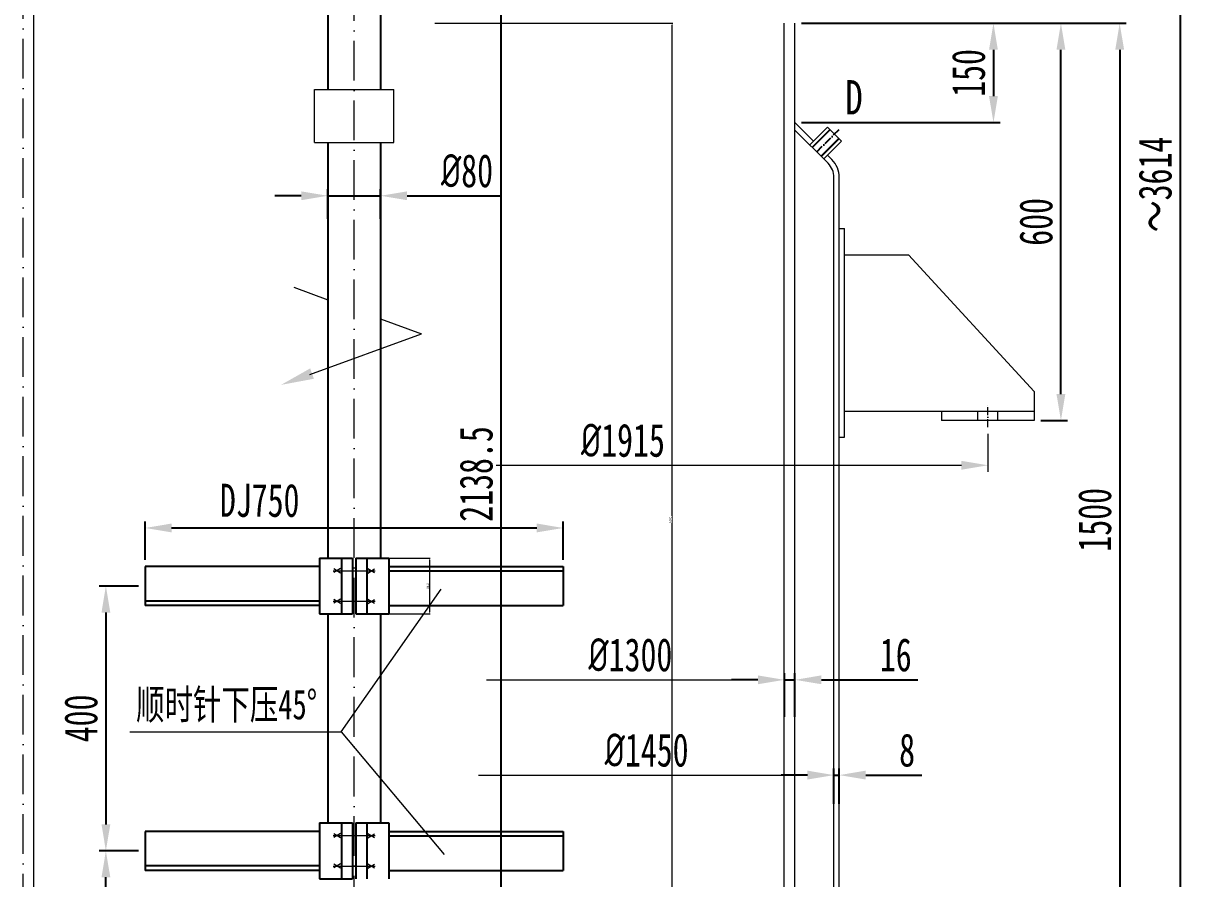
# Model space of a CAD drawing. Header units: millimetres. Extents: x 70410 to 80639, y -10587 to -1193.
# Drawn here: x 71823 to 73581, y -4428 to -3136 of the extents above; entities that cross this region are included whole.
import ezdxf

# ---------------------------------------------------------------- set-up
doc = ezdxf.new("R2010")
doc.units = ezdxf.units.MM
doc.linetypes.add('ACAD_ISO10W100', pattern=[18, 12, -3, 0, -3])
doc.layers.add('1', color=7, linetype='Continuous')
doc.layers.add('1轮廓实线层', color=7, linetype='Continuous')
doc.layers.add('细实线', color=7, linetype='Continuous', lineweight=18)
doc.styles.add('HGCAD', font='HGCAD.SHX', dxfattribs={"width": 0.75, "bigfont": 'HGCADHZ.SHX'})
doc.styles.add('HZ', font='', dxfattribs={"width": 0.8})
doc.styles.get("Standard").update_dxf_attribs({"font": '', "width": 0.707})
doc.styles.add('TH_GBDIM', font='romans.shx', dxfattribs={"width": 0.8, "bigfont": 'gbcbig.shx'})
doc.styles.get('HZ').set_extended_font_data('SimSun')
doc.styles.get('Standard').set_extended_font_data('SimSun')
doc.dimstyles.new('HGCAD$0', dxfattribs={"dimtxt": 10, "dimasz": 5, "dimexe": 1, "dimexo": 1, "dimgap": 3, "dimtad": 1, "dimdec": 1, "dimdsep": 46, "dimtxsty": 'HGCAD', "dimcen": 0, "dimclrd": 3, "dimclre": 2, "dimclrt": 2, "dimadec": 1, "dimazin": 0, "dimtfac": 1, "dimtdec": 1, "dimtmove": 0, "dimatfit": 1, "dimfxl": 0, "dimarcsym": 0})
doc.dimstyles.new('TH_GBDIM', dxfattribs={"dimtxt": 3.5, "dimasz": 2.5, "dimexe": 2, "dimexo": 0, "dimgap": 1.5, "dimtad": 1, "dimdec": 1, "dimzin": 0, "dimdsep": 46, "dimtxsty": 'TH_GBDIM', "dimcen": 2.5, "dimclrd": 130, "dimclre": 130, "dimclrt": 3, "dimadec": 0, "dimazin": 0, "dimtfac": 0.714286, "dimtdec": 1, "dimtmove": 0, "dimatfit": 3, "dimfxl": 0, "dimtzin": 0, "dimlwd": -1, "dimlwe": -1, "dimarcsym": 0})

# ---------------------------------------------------------------- blocks, each defined once
blk = doc.blocks.new('*D13')
at = {"layer": 'Defpoints', "color": 0, "transparency": 16777216}
for p in [(72988.8, -3135.6), (72988.8, -4635.6), (73479.5, -4635.6)]:
    blk.add_point(p, dxfattribs=at)
at = {"layer": '细实线', "color": 6, "lineweight": -2, "transparency": 16777216}
for p, q in [((72998.8, -3135.6), (73489.5, -3135.6)), ((73479.5, -3175.6), (73479.5, -4595.6)), ((72998.8, -4635.6), (73489.5, -4635.6))]:
    blk.add_line(p, q, dxfattribs=at)
at = {"layer": '细实线', "color": 6, "transparency": 16777216}
for points in [[(73472.8, -3175.6), (73486.2, -3175.6), (73479.5, -3135.6)], [(73472.8, -4595.6), (73486.2, -4595.6), (73479.5, -4635.6)]]:
    blk.add_solid(points, dxfattribs=at)
at = {"layer": '细实线', "color": 6, "transparency": 16777216, "insert": (73442, -3885.6), "char_height": 50, "attachment_point": 5, "rotation": 90, "bg_fill": 3, "box_fill_scale": 1.1, "bg_fill_color": 256, "bg_fill_true_color": 13158600, "bg_fill_transparency": 0}
blk.add_mtext('1500', dxfattribs=at)
blk = doc.blocks.new('*D14')
at = {"layer": 'Defpoints', "color": 0, "transparency": 16777216}
for p in [(72988.8, -3135.6), (73390.7, -3135.6), (73350.4, -3735.6)]:
    blk.add_point(p, dxfattribs=at)
at = {"layer": '细实线', "color": 6, "lineweight": -2, "transparency": 16777216}
for p, q in [((72998.8, -3135.6), (73400.7, -3135.6)), ((73390.7, -3695.6), (73390.7, -3175.6)), ((73360.4, -3735.6), (73400.7, -3735.6))]:
    blk.add_line(p, q, dxfattribs=at)
at = {"layer": '细实线', "color": 6, "transparency": 16777216}
for points in [[(73384, -3175.6), (73397.4, -3175.6), (73390.7, -3135.6)], [(73384, -3695.6), (73397.4, -3695.6), (73390.7, -3735.6)]]:
    blk.add_solid(points, dxfattribs=at)
at = {"layer": '细实线', "color": 6, "transparency": 16777216, "insert": (73353.2, -3435.6), "char_height": 50, "attachment_point": 5, "rotation": 90, "bg_fill": 3, "box_fill_scale": 1.1, "bg_fill_color": 256, "bg_fill_true_color": 13158600, "bg_fill_transparency": 0}
blk.add_mtext('600', dxfattribs=at)
blk = doc.blocks.new('*D16')
at = {"layer": 'Defpoints', "color": 0, "transparency": 16777216}
for p in [(72988.8, -3135.6), (72988.8, -3285.6), (73288.8, -3285.6)]:
    blk.add_point(p, dxfattribs=at)
at = {"layer": '细实线', "color": 6, "lineweight": -2, "transparency": 16777216}
for p, q in [((72998.8, -3135.6), (73298.8, -3135.6)), ((73288.8, -3175.6), (73288.8, -3245.6)), ((72998.8, -3285.6), (73298.8, -3285.6))]:
    blk.add_line(p, q, dxfattribs=at)
at = {"layer": '细实线', "color": 6, "transparency": 16777216}
for points in [[(73282.1, -3175.6), (73295.4, -3175.6), (73288.8, -3135.6)], [(73282.1, -3245.6), (73295.4, -3245.6), (73288.8, -3285.6)]]:
    blk.add_solid(points, dxfattribs=at)
at = {"layer": '细实线', "color": 6, "transparency": 16777216, "insert": (73251.3, -3210.6), "char_height": 50, "attachment_point": 5, "rotation": 90, "bg_fill": 3, "box_fill_scale": 1.1, "bg_fill_color": 256, "bg_fill_true_color": 13158600, "bg_fill_transparency": 0}
blk.add_mtext('150', dxfattribs=at)
blk = doc.blocks.new('*D18')
at = {"layer": 'Defpoints', "color": 0, "transparency": 16777216}
for p in [(72988.8, -4127.3), (72972.8, -4193.2), (72988.8, -4193.2)]:
    blk.add_point(p, dxfattribs=at)
at = {"layer": '细实线', "color": 6, "lineweight": -2, "transparency": 16777216}
for p, q in [((72932.8, -4127.3), (72892.8, -4127.3)), ((72972.8, -4183.2), (72972.8, -4117.3)), ((72972.8, -4127.3), (72988.8, -4127.3)), ((72988.8, -4183.2), (72988.8, -4117.3)), ((73028.8, -4127.3), (73174.6, -4127.3))]:
    blk.add_line(p, q, dxfattribs=at)
at = {"layer": '细实线', "color": 6, "transparency": 16777216}
for points in [[(72932.8, -4120.6), (72932.8, -4133.9), (72972.8, -4127.3)], [(73028.8, -4120.6), (73028.8, -4133.9), (72988.8, -4127.3)]]:
    blk.add_solid(points, dxfattribs=at)
at = {"layer": '细实线', "color": 6, "transparency": 16777216, "insert": (73141.1, -4089.8), "char_height": 50, "attachment_point": 5, "bg_fill": 3, "box_fill_scale": 1.1, "bg_fill_color": 256, "bg_fill_true_color": 13158600, "bg_fill_transparency": 0}
blk.add_mtext('16', dxfattribs=at)
blk = doc.blocks.new('*D19')
at = {"layer": 'Defpoints', "color": 0, "transparency": 16777216}
for p in [(73055.8, -4271.2), (73047.8, -4324.4), (73055.8, -4324.4)]:
    blk.add_point(p, dxfattribs=at)
at = {"layer": '细实线', "color": 6, "lineweight": -2, "transparency": 16777216}
for p, q in [((73007.8, -4271.2), (72967.8, -4271.2)), ((73047.8, -4314.4), (73047.8, -4261.2)), ((73047.8, -4271.2), (73055.8, -4271.2)), ((73055.8, -4314.4), (73055.8, -4261.2)), ((73095.8, -4271.2), (73180.8, -4271.2))]:
    blk.add_line(p, q, dxfattribs=at)
at = {"layer": '细实线', "color": 6, "transparency": 16777216}
for points in [[(73007.8, -4264.5), (73007.8, -4277.9), (73047.8, -4271.2)], [(73095.8, -4264.5), (73095.8, -4277.9), (73055.8, -4271.2)]]:
    blk.add_solid(points, dxfattribs=at)
at = {"layer": '细实线', "color": 6, "transparency": 16777216, "insert": (73158.3, -4233.7), "char_height": 50, "attachment_point": 5, "bg_fill": 3, "box_fill_scale": 1.1, "bg_fill_color": 256, "bg_fill_true_color": 13158600, "bg_fill_transparency": 0}
blk.add_mtext('8', dxfattribs=at)
blk = doc.blocks.new('*D23')
at = {"layer": 'Defpoints', "color": 0, "transparency": 16777216}
for p in [(72638.6, -3897.9), (72007, -3956.1), (72638.6, -3956.1)]:
    blk.add_point(p, dxfattribs=at)
at = {"layer": '细实线', "color": 6, "lineweight": -2, "transparency": 16777216}
for p, q in [((72007, -3946.1), (72007, -3887.9)), ((72047, -3897.9), (72598.6, -3897.9)), ((72638.6, -3946.1), (72638.6, -3887.9))]:
    blk.add_line(p, q, dxfattribs=at)
at = {"layer": '细实线', "color": 6, "transparency": 16777216}
for points in [[(72047, -3891.2), (72047, -3904.6), (72007, -3897.9)], [(72598.6, -3891.2), (72598.6, -3904.6), (72638.6, -3897.9)]]:
    blk.add_solid(points, dxfattribs=at)
at = {"layer": '细实线', "color": 6, "transparency": 16777216, "insert": (72180, -3856.5), "char_height": 50, "attachment_point": 5, "bg_fill": 3, "box_fill_scale": 1.1, "bg_fill_color": 256, "bg_fill_true_color": 13158600, "bg_fill_transparency": 0}
blk.add_mtext('DJ750', dxfattribs=at)
blk = doc.blocks.new('*D24')
at = {"layer": 'Defpoints', "color": 0, "transparency": 16777216}
for p in [(72007, -3985.6), (71947.6, -4385.6), (72007, -4385.6)]:
    blk.add_point(p, dxfattribs=at)
at = {"layer": '细实线', "color": 6, "lineweight": -2, "transparency": 16777216}
for p, q in [((71997, -3985.6), (71937.6, -3985.6)), ((71947.6, -4025.6), (71947.6, -4345.6)), ((71997, -4385.6), (71937.6, -4385.6))]:
    blk.add_line(p, q, dxfattribs=at)
at = {"layer": '细实线', "color": 6, "transparency": 16777216}
for points in [[(71941, -4025.6), (71954.3, -4025.6), (71947.6, -3985.6)], [(71941, -4345.6), (71954.3, -4345.6), (71947.6, -4385.6)]]:
    blk.add_solid(points, dxfattribs=at)
at = {"layer": '细实线', "color": 6, "transparency": 16777216, "insert": (71910.1, -4185.6), "char_height": 50, "attachment_point": 5, "rotation": 90, "bg_fill": 3, "box_fill_scale": 1.1, "bg_fill_color": 256, "bg_fill_true_color": 13158600, "bg_fill_transparency": 0}
blk.add_mtext('400', dxfattribs=at)
blk = doc.blocks.new('*D25')
at = {"layer": 'Defpoints', "color": 0, "transparency": 16777216}
for p in [(71947.6, -4385.6), (72007, -4385.6), (72284.5, -4885.6)]:
    blk.add_point(p, dxfattribs=at)
at = {"layer": '细实线', "color": 6, "lineweight": -2, "transparency": 16777216}
for p, q in [((71997, -4385.6), (71937.6, -4385.6)), ((71947.6, -4845.6), (71947.6, -4425.6)), ((72274.5, -4885.6), (71937.6, -4885.6))]:
    blk.add_line(p, q, dxfattribs=at)
at = {"layer": '细实线', "color": 6, "transparency": 16777216}
for points in [[(71941, -4425.6), (71954.3, -4425.6), (71947.6, -4385.6)], [(71941, -4845.6), (71954.3, -4845.6), (71947.6, -4885.6)]]:
    blk.add_solid(points, dxfattribs=at)
at = {"layer": '细实线', "color": 6, "transparency": 16777216, "insert": (71910.1, -4564.1), "char_height": 50, "attachment_point": 5, "rotation": 90, "bg_fill": 3, "box_fill_scale": 1.1, "bg_fill_color": 256, "bg_fill_true_color": 13158600, "bg_fill_transparency": 0}
blk.add_mtext('500', dxfattribs=at)
blk = doc.blocks.new('*D26')
at = {"layer": 'Defpoints', "color": 0, "transparency": 16777216}
for p in [(72362.8, -3396.1), (72282.8, -3441), (72362.8, -3441)]:
    blk.add_point(p, dxfattribs=at)
at = {"layer": '细实线', "color": 6, "lineweight": -2, "transparency": 16777216}
for p, q in [((72282.8, -3431), (72282.8, -3386.1)), ((72362.8, -3431), (72362.8, -3386.1)), ((72242.8, -3396.1), (72202.8, -3396.1)), ((72282.8, -3396.1), (72362.8, -3396.1)), ((72402.8, -3396.1), (72543.8, -3396.1))]:
    blk.add_line(p, q, dxfattribs=at)
at = {"layer": '细实线', "color": 6, "transparency": 16777216}
for points in [[(72242.8, -3389.5), (72242.8, -3402.8), (72282.8, -3396.1)], [(72402.8, -3389.5), (72402.8, -3402.8), (72362.8, -3396.1)]]:
    blk.add_solid(points, dxfattribs=at)
at = {"layer": '细实线', "color": 6, "transparency": 16777216, "insert": (72493.3, -3358.6), "char_height": 50, "attachment_point": 5, "bg_fill": 3, "box_fill_scale": 1.1, "bg_fill_color": 256, "bg_fill_true_color": 13158600, "bg_fill_transparency": 0}
blk.add_mtext('{\\fISOCPEUR|b0|i0|c0|p34;%%C}80', dxfattribs=at)
blk = doc.blocks.new('*D34')
at = {"layer": 'Defpoints', "color": 0, "transparency": 16777216}
for p in [(72401.1, -1572), (72655.3, -5186.1), (73570.8, -5186.1)]:
    blk.add_point(p, dxfattribs=at)
at = {"layer": '细实线', "color": 6, "lineweight": -2, "transparency": 16777216}
for p, q in [((72411.1, -1572), (73580.8, -1572)), ((73570.8, -1612), (73570.8, -5146.1)), ((72665.3, -5186.1), (73580.8, -5186.1))]:
    blk.add_line(p, q, dxfattribs=at)
at = {"layer": '细实线', "color": 6, "transparency": 16777216}
for points in [[(73564.2, -1612), (73577.5, -1612), (73570.8, -1572)], [(73564.2, -5146.1), (73577.5, -5146.1), (73570.8, -5186.1)]]:
    blk.add_solid(points, dxfattribs=at)
at = {"layer": '细实线', "color": 6, "transparency": 16777216, "insert": (73533.3, -3379.1), "char_height": 50, "attachment_point": 5, "rotation": 90, "bg_fill": 3, "box_fill_scale": 1.1, "bg_fill_color": 256, "bg_fill_true_color": 13158600, "bg_fill_transparency": 0}
blk.add_mtext('{\\C3;～3614}', dxfattribs=at)
blk = doc.blocks.new('*D63')
at = {"layer": 'Defpoints', "color": 0, "transparency": 16777216}
for p in [(72443.6, -3135.6), (72803.5, -3135.6), (72443.6, -4635.6)]:
    blk.add_point(p, dxfattribs=at)
at = {"layer": '细实线', "color": 130, "linetype": 'Continuous', "transparency": 16777216}
for p, q in [((72444.6, -3135.6), (72804.5, -3135.6)), ((72803.5, -4633.1), (72803.5, -3138.1)), ((72444.6, -4635.6), (72804.5, -4635.6))]:
    blk.add_line(p, q, dxfattribs=at)
at = {"layer": '细实线', "color": 130, "transparency": 16777216}
for points in [[(72803.1, -3138.1), (72803.9, -3138.1), (72803.5, -3135.6)], [(72803.1, -4633.1), (72803.9, -4633.1), (72803.5, -4635.6)]]:
    blk.add_solid(points, dxfattribs=at)
at = {"layer": '细实线', "color": 3, "transparency": 16777216, "insert": (72800.8, -3885.6), "char_height": 3.5, "attachment_point": 5, "rotation": 90, "style": 'HGCAD', "bg_fill": 3, "box_fill_scale": 1.1, "bg_fill_color": 256, "bg_fill_true_color": 13158600, "bg_fill_transparency": 0}
blk.add_mtext('1500', dxfattribs=at)
blk = doc.blocks.new('*D65')
at = {"layer": 'Defpoints', "color": 0, "transparency": 16777216}
for p in [(72333.3, -2747.1), (72544.8, -2747.1), (72333.3, -4885.6)]:
    blk.add_point(p, dxfattribs=at)
at = {"layer": '细实线', "color": 6, "lineweight": -2, "transparency": 16777216}
for p, q in [((72343.3, -2747.1), (72554.8, -2747.1)), ((72544.8, -4845.6), (72544.8, -2787.1)), ((72343.3, -4885.6), (72554.8, -4885.6))]:
    blk.add_line(p, q, dxfattribs=at)
at = {"layer": '细实线', "color": 6, "transparency": 16777216}
for points in [[(72538.1, -2787.1), (72551.5, -2787.1), (72544.8, -2747.1)], [(72538.1, -4845.6), (72551.5, -4845.6), (72544.8, -4885.6)]]:
    blk.add_solid(points, dxfattribs=at)
at = {"layer": '细实线', "color": 6, "transparency": 16777216, "insert": (72507.3, -3816.4), "char_height": 50, "attachment_point": 5, "rotation": 90, "bg_fill": 3, "box_fill_scale": 1.1, "bg_fill_color": 256, "bg_fill_true_color": 13158600, "bg_fill_transparency": 0}
blk.add_mtext('2138.5', dxfattribs=at)
blk = doc.blocks.new('*D66')
at = {"layer": 'Defpoints', "color": 0, "transparency": 16777216}
for p in [(72362.8, -3943.5), (72362.8, -4027.7), (72436.8, -4027.7)]:
    blk.add_point(p, dxfattribs=at)
at = {"layer": '细实线', "color": 130, "linetype": 'Continuous', "transparency": 16777216}
for p, q in [((72363.8, -3943.5), (72437.8, -3943.5)), ((72436.8, -3946), (72436.8, -4025.2)), ((72363.8, -4027.7), (72437.8, -4027.7))]:
    blk.add_line(p, q, dxfattribs=at)
at = {"layer": '细实线', "color": 130, "transparency": 16777216}
for points in [[(72436.3, -3946), (72437.2, -3946), (72436.8, -3943.5)], [(72436.3, -4025.2), (72437.2, -4025.2), (72436.8, -4027.7)]]:
    blk.add_solid(points, dxfattribs=at)
at = {"layer": '细实线', "color": 3, "transparency": 16777216, "insert": (72434, -3985.6), "char_height": 3.5, "attachment_point": 5, "rotation": 90, "style": 'HGCAD', "bg_fill": 3, "box_fill_scale": 1.1, "bg_fill_color": 256, "bg_fill_true_color": 13158600, "bg_fill_transparency": 0}
blk.add_mtext('84.2', dxfattribs=at)

msp = doc.modelspace()

# ---------------------------------------------------------------- linework, layer by layer
at = {"color": 0}
for p, q in [((72282.781, -2747.119), (72282.781, -3235.587)), ((72362.781, -2747.119), (72362.781, -3235.587)), ((72282.781, -3315.587), (72282.781, -3943.508)), ((72362.781, -3315.587), (72362.781, -3943.508)), ((72270.149, -3943.508), (72320.254, -3943.508)), ((72270.149, -3943.508), (72270.149, -4027.719)), ((72303.412, -3943.508), (72303.412, -4027.719)), ((72320.254, -3943.508), (72320.254, -4027.719)), ((72325.307, -3943.508), (72375.412, -3943.508)), ((72325.307, -3943.508), (72325.307, -4027.719)), ((72342.149, -3943.508), (72342.149, -4027.719)), ((72375.412, -3943.508), (72375.412, -4027.719)), ((72006.991, -3956.14), (72006.991, -4015.087)), ((72270.149, -3956.14), (72006.991, -3956.14)), ((72375.412, -3956.14), (72638.57, -3956.14)), ((72375.412, -3962.877), (72638.57, -3962.877)), ((72638.57, -3956.14), (72638.57, -4015.087)), ((72270.149, -4008.35), (72006.991, -4008.35)), ((72270.149, -4015.087), (72006.991, -4015.087)), ((72375.412, -4015.087), (72638.57, -4015.087)), ((72270.149, -4027.719), (72320.254, -4027.719)), ((72282.781, -4027.719), (72282.781, -4343.508)), ((72325.307, -4027.719), (72375.412, -4027.719)), ((72362.781, -4027.719), (72362.781, -4343.508)), ((72006.991, -4356.14), (72006.991, -4415.087)), ((72270.149, -4356.14), (72006.991, -4356.14)), ((72270.149, -4343.508), (72320.254, -4343.508)), ((72270.149, -4343.508), (72270.149, -4427.719)), ((72303.412, -4343.508), (72303.412, -4427.719)), ((72320.254, -4343.508), (72320.254, -4427.719)), ((72325.307, -4343.508), (72375.412, -4343.508)), ((72325.307, -4343.508), (72325.307, -4427.719)), ((72342.149, -4343.508), (72342.149, -4427.719)), ((72375.412, -4343.508), (72375.412, -4427.719)), ((72375.412, -4356.14), (72638.57, -4356.14)), ((72638.57, -4356.14), (72638.57, -4415.087)), ((72375.412, -4362.877), (72638.57, -4362.877)), ((72270.149, -4408.35), (72006.991, -4408.35)), ((72270.149, -4415.087), (72006.991, -4415.087)), ((72270.149, -4427.719), (72320.254, -4427.719)), ((72375.412, -4415.087), (72638.57, -4415.087))]:
    msp.add_line(p, q, dxfattribs=at)
at = {"layer": '1轮廓实线层', "color": 1, "linetype": 'ACAD_ISO10W100'}
msp.add_line((73021.683, -3329.803), (73055.624, -3295.862), dxfattribs=at)
at = {"layer": '细实线', "color": 1, "linetype": 'ACAD_ISO10W100', "ltscale": 5}
for p, q in [((72322.781, -5114.194), (72322.781, -1534.736)), ((71822.781, -4660.587), (71822.781, -2596.345))]:
    msp.add_line(p, q, dxfattribs=at)
at = {"layer": '细实线', "color": 140}
for p, q in [((71838.781, -4636.327), (71838.781, -2834.351)), ((72972.781, -4635.587), (72972.781, -3135.587)), ((72988.781, -4635.587), (72988.781, -3135.587)), ((72262.781, -3315.587), (72262.781, -3235.587)), ((72262.781, -3235.587), (72382.781, -3235.587)), ((72382.781, -3315.587), (72382.781, -3235.587)), ((72988.781, -3285.587), (73016.733, -3313.54)), ((72988.781, -3296.901), (73038.994, -3347.114)), ((73011.077, -3319.197), (73037.947, -3292.327)), ((73015.319, -3323.439), (73042.189, -3296.569)), ((73037.947, -3292.327), (73059.16, -3313.54)), ((72262.781, -3315.587), (72382.781, -3315.587)), ((73028.047, -3336.167), (73054.917, -3309.297)), ((73032.29, -3340.41), (73059.16, -3313.54)), ((73037.947, -3334.753), (73044.651, -3341.457)), ((73047.781, -4673.087), (73047.781, -3368.327)), ((73055.781, -4673.087), (73055.781, -3368.327)), ((73055.781, -3445.587), (73063.781, -3445.587)), ((73063.781, -3760.587), (73063.781, -3445.587)), ((73063.781, -3485.587), (73160.389, -3485.587)), ((73160.389, -3485.587), (73350.389, -3691.587)), ((73350.389, -3691.587), (73350.389, -3735.587)), ((73063.781, -3721.587), (73350.389, -3721.587)), ((73210.389, -3721.587), (73210.389, -3735.587)), ((73265.389, -3735.587), (73265.389, -3721.587)), ((73295.389, -3735.587), (73295.389, -3721.587)), ((73350.389, -3735.587), (73210.389, -3735.587)), ((73055.781, -3760.587), (73063.781, -3760.587))]:
    msp.add_line(p, q, dxfattribs=at)
at = {"layer": '细实线', "color": 3}
for p, q in [((73014.612, -3322.732), (73041.482, -3295.862)), ((73028.754, -3336.875), (73055.624, -3310.004))]:
    msp.add_line(p, q, dxfattribs=at)
at = {"layer": '细实线', "color": 6}
for p, q in [((72231.434, -3534.429), (72282.781, -3553.118)), ((72362.781, -3582.235), (72424.279, -3604.619)), ((72255.92, -3665.896), (72424.279, -3604.619)), ((72522.693, -4127.279), (72932.781, -4127.279)), ((72972.781, -4183.207), (72972.781, -4117.279))]:
    msp.add_line(p, q, dxfattribs=at)
at = {"layer": '细实线', "color": 1, "linetype": 'ACAD_ISO10W100'}
msp.add_line((73280.389, -3745.587), (73280.389, -3711.587), dxfattribs=at)
at = {"layer": '细实线', "color": 0}
for p, q in [((72291.122, -3962.606), (72354.282, -3962.606)), ((72302.212, -3959.267), (72291.966, -3965.366)), ((72302.212, -3965.946), (72291.966, -3959.846)), ((72343.349, -3959.267), (72353.596, -3965.366)), ((72343.349, -3965.946), (72353.596, -3959.846)), ((72302.212, -4005.281), (72291.966, -4011.381)), ((72302.212, -4011.96), (72291.966, -4005.861)), ((72343.349, -4005.281), (72353.596, -4011.381)), ((72343.349, -4011.96), (72353.596, -4005.861)), ((72291.122, -4008.621), (72354.282, -4008.621)), ((72302.212, -4359.267), (72291.966, -4365.366)), ((72302.212, -4365.946), (72291.966, -4359.846)), ((72343.349, -4359.267), (72353.596, -4365.366)), ((72343.349, -4365.946), (72353.596, -4359.846)), ((72291.122, -4362.606), (72354.282, -4362.606)), ((72291.122, -4408.621), (72354.282, -4408.621)), ((72302.212, -4405.281), (72291.966, -4411.381)), ((72302.212, -4411.96), (72291.966, -4405.861)), ((72343.349, -4405.281), (72353.596, -4411.381)), ((72343.349, -4411.96), (72353.596, -4405.861))]:
    msp.add_line(p, q, dxfattribs=at)
at = {"layer": '细实线', "color": 140}
for radius in [30, 38]:
    msp.add_arc((73017.781, -3368.327), radius, 0, 45, dxfattribs=at)
at = {"layer": '细实线', "color": 6}
for points in [[(72256.28, -3656.897), (72261.981, -3672.559), (72212.146, -3681.829)], [(72932.781, -4120.612), (72932.781, -4133.946), (72972.781, -4127.279)]]:
    msp.add_solid(points, dxfattribs=at)

# ---------------------------------------------------------------- next in the draw order: texts
at = {"layer": '细实线', "color": 6, "insert": (72740.135, -4089.779), "char_height": 50, "attachment_point": 5, "bg_fill": 3, "box_fill_scale": 1.1, "bg_fill_color": 256, "bg_fill_true_color": 13158600, "bg_fill_transparency": 277}
msp.add_mtext('{\\fISOCPEUR|b0|i0|c0|p34;%%C}1300', dxfattribs=at)

# ---------------------------------------------------------------- next in the draw order: dimensions: what is measured, and where the dimension line sits
at = {"layer": '细实线', "color": 140}
for base, p1, p2, picture, middle in [((73479.512, -4635.587), (72988.781, -3135.587), (72988.781, -4635.587), '*D13', (73442.012, -3885.587)), ((71947.641, -4385.613), (72006.991, -3985.613), (72006.991, -4385.613), '*D24', (71910.141, -4185.613))]:
    dim = msp.add_linear_dim(base=base, p1=p1, p2=p2, angle=90, dimstyle='HGCAD$0', override={"dimtxt": 50, "dimasz": 40, "dimexe": 10, "dimexo": 10, "dimgap": 12.5, "dimtxsty": 'Standard', "dimclrd": 6, "dimclre": 6, "dimclrt": 6, "dimtfill": 1}, dxfattribs=at)
    dim.commit()
    dim.dimension.update_dxf_attribs({"geometry": picture, "text_midpoint": middle})
dim = msp.add_linear_dim(base=(72362.781, -3396.128), p1=(72282.781, -3441.043), p2=(72362.781, -3441.043), text='{\\fISOCPEUR|b0|i0|c0|p34;%%C}<>', dimstyle='HGCAD$0', override={"dimtxt": 50, "dimasz": 40, "dimexe": 10, "dimexo": 10, "dimgap": 12.5, "dimtxsty": 'Standard', "dimclrd": 6, "dimclre": 6, "dimclrt": 6, "dimtfill": 1}, dxfattribs=at)
dim.commit()
dim.dimension.update_dxf_attribs({"geometry": '*D26', "text_midpoint": (72493.282, -3358.628)})
dim = msp.add_linear_dim(base=(72638.57, -3897.891), p1=(72006.991, -3956.14), p2=(72638.57, -3956.14), text='DJ750', dimstyle='HGCAD$0', override={"dimtxt": 50, "dimasz": 40, "dimexe": 10, "dimexo": 10, "dimgap": 12.5, "dimtxsty": 'Standard', "dimclrd": 6, "dimclre": 6, "dimclrt": 6, "dimtfill": 1}, dxfattribs=at)
dim.commit()
dim.dimension.update_dxf_attribs({"geometry": '*D23', "text_midpoint": (72179.989, -3897.891), "dimtype": 160})

# ---------------------------------------------------------------- next in the draw order: linework, layer by layer
at = {"layer": '细实线', "color": 6}
for p, q in [((71983.598, -4205.882), (72303.17, -4205.882)), ((72510.905, -4271.19), (73007.781, -4271.19)), ((73047.781, -4314.437), (73047.781, -4261.19))]:
    msp.add_line(p, q, dxfattribs=at)
msp.add_solid([(73007.781, -4264.523), (73007.781, -4277.857), (73047.781, -4271.19)], dxfattribs=at)

# ---------------------------------------------------------------- next in the draw order: texts
at = {"layer": '细实线', "color": 6, "width": 0.7}
msp.add_text('顺时针下压45°', height=45, dxfattribs=at).set_placement((71993.331, -4186.97))

# ---------------------------------------------------------------- next in the draw order: dimensions: what is measured, and where the dimension line sits
at = {"layer": '细实线', "color": 140}
dim = msp.add_linear_dim(base=(73390.684, -3135.587), p1=(73350.389, -3735.587), p2=(72988.781, -3135.587), angle=90, dimstyle='HGCAD$0', override={"dimtxt": 50, "dimasz": 40, "dimexe": 10, "dimexo": 10, "dimgap": 12.5, "dimtxsty": 'Standard', "dimclrd": 6, "dimclre": 6, "dimclrt": 6, "dimtfill": 1}, dxfattribs=at)
dim.commit()
dim.dimension.update_dxf_attribs({"geometry": '*D14', "text_midpoint": (73353.184, -3435.587)})
dim = msp.add_linear_dim(base=(72988.781, -4127.279), p1=(72972.781, -4193.207), p2=(72988.781, -4193.207), dimstyle='HGCAD$0', override={"dimtxt": 50, "dimasz": 40, "dimexe": 10, "dimexo": 10, "dimgap": 12.5, "dimtxsty": 'Standard', "dimclrd": 6, "dimclre": 6, "dimclrt": 6, "dimtfill": 1}, dxfattribs=at)
dim.commit()
dim.dimension.update_dxf_attribs({"geometry": '*D18', "text_midpoint": (73141.114, -4127.279), "dimtype": 160})
dim = msp.add_linear_dim(base=(71947.641, -4385.613), p1=(72284.465, -4885.587), p2=(72006.991, -4385.613), angle=90, dimstyle='HGCAD$0', override={"dimtxt": 50, "dimasz": 40, "dimexe": 10, "dimexo": 10, "dimgap": 12.5, "dimtxsty": 'Standard', "dimclrd": 6, "dimclre": 6, "dimclrt": 6, "dimtfill": 1}, dxfattribs=at)
dim.commit()
dim.dimension.update_dxf_attribs({"geometry": '*D25', "text_midpoint": (71947.641, -4564.11), "dimtype": 160})

# ---------------------------------------------------------------- next in the draw order: texts
at = {"layer": '细实线', "color": 6, "insert": (72764.673, -4233.69), "char_height": 50, "attachment_point": 5, "bg_fill": 3, "box_fill_scale": 1.1, "bg_fill_color": 256, "bg_fill_true_color": 13158600, "bg_fill_transparency": 1557}
msp.add_mtext('{\\fISOCPEUR|b0|i0|c0|p34;%%C}1450', dxfattribs=at)

# ---------------------------------------------------------------- next in the draw order: dimensions: what is measured, and where the dimension line sits
at = {"layer": '细实线', "color": 140}
dim = msp.add_linear_dim(base=(73288.75, -3285.587), p1=(72988.781, -3135.587), p2=(72988.781, -3285.587), angle=90, dimstyle='HGCAD$0', override={"dimtxt": 50, "dimasz": 40, "dimexe": 10, "dimexo": 10, "dimgap": 12.5, "dimtxsty": 'Standard', "dimclrd": 6, "dimclre": 6, "dimclrt": 6, "dimtfill": 1}, dxfattribs=at)
dim.commit()
dim.dimension.update_dxf_attribs({"geometry": '*D16', "text_midpoint": (73251.25, -3210.587)})
dim = msp.add_linear_dim(base=(73055.781, -4271.19), p1=(73047.781, -4324.437), p2=(73055.781, -4324.437), dimstyle='HGCAD$0', override={"dimtxt": 50, "dimasz": 40, "dimexe": 10, "dimexo": 10, "dimgap": 12.5, "dimtxsty": 'Standard', "dimclrd": 6, "dimclre": 6, "dimclrt": 6, "dimtfill": 1}, dxfattribs=at)
dim.commit()
dim.dimension.update_dxf_attribs({"geometry": '*D19', "text_midpoint": (73158.296, -4233.69)})

# ---------------------------------------------------------------- next in the draw order: texts
at = {"layer": '1', "color": 2, "style": 'HZ', "width": 0.75}
msp.add_text('D', height=51.857, dxfattribs=at).set_placement((73064.774, -3273.356))

# ---------------------------------------------------------------- next in the draw order: dimensions: what is measured, and where the dimension line sits
at = {"layer": '细实线', "color": 140}
dim = msp.add_linear_dim(base=(73570.822, -5186.135), p1=(72401.096, -1572.033), p2=(72655.281, -5186.135), angle=90, text='{\\C3;～<>}', dimstyle='HGCAD$0', override={"dimtxt": 50, "dimasz": 40, "dimexe": 10, "dimexo": 10, "dimgap": 12.5, "dimdec": 0, "dimtxsty": 'Standard', "dimclrd": 6, "dimclre": 6, "dimclrt": 6, "dimtfill": 1}, dxfattribs=at)
dim.commit()
dim.dimension.update_dxf_attribs({"geometry": '*D34', "text_midpoint": (73533.322, -3379.084)})

# ---------------------------------------------------------------- next in the draw order: linework, layer by layer
at = {"layer": '细实线', "color": 6}
for p, q in [((73280.389, -3755.587), (73280.389, -3813.237)), ((72529.215, -3803.237), (73240.389, -3803.237)), ((72303.17, -4205.882), (72454.169, -3990.233)), ((72303.17, -4205.882), (72458.575, -4391.087))]:
    msp.add_line(p, q, dxfattribs=at)
msp.add_solid([(73240.389, -3796.571), (73240.389, -3809.904), (73280.389, -3803.237)], dxfattribs=at)

# ---------------------------------------------------------------- next in the draw order: texts
at = {"layer": '细实线', "color": 6, "insert": (72728.855, -3765.737), "char_height": 50, "attachment_point": 5, "bg_fill": 3, "box_fill_scale": 1.1, "bg_fill_color": 256, "bg_fill_true_color": 13158600, "bg_fill_transparency": 2792}
msp.add_mtext('{\\fISOCPEUR|b0|i0|c0|p34;%%C}1915', dxfattribs=at)

# ---------------------------------------------------------------- next in the draw order: dimensions: what is measured, and where the dimension line sits
at = {"layer": '细实线'}
dim = msp.add_linear_dim(base=(72803.522, -3135.587), p1=(72443.589, -4635.587), p2=(72443.589, -3135.587), angle=90, dimstyle='TH_GBDIM', override={"dimexe": 1, "dimexo": 1, "dimgap": 1, "dimzin": 8, "dimtxsty": 'HGCAD', "dimcen": 0, "dimadec": 1, "dimtdec": 2, "dimatfit": 1, "dimfxl": 3, "dimtfill": 1, "dimarcsym": 1}, dxfattribs=at)
dim.commit()
dim.dimension.update_dxf_attribs({"geometry": '*D63', "text_midpoint": (72800.772, -3885.587)})

# ---------------------------------------------------------------- next in the draw order: dimensions: what is measured, and where the dimension line sits
at = {"layer": '细实线', "color": 140}
dim = msp.add_linear_dim(base=(72544.792, -2747.119), p1=(72333.341, -4885.587), p2=(72333.341, -2747.119), angle=90, dimstyle='HGCAD$0', override={"dimtxt": 50, "dimasz": 40, "dimexe": 10, "dimexo": 10, "dimgap": 12.5, "dimtxsty": 'Standard', "dimclrd": 6, "dimclre": 6, "dimclrt": 6}, dxfattribs=at)
dim.commit()
dim.dimension.update_dxf_attribs({"geometry": '*D65', "text_midpoint": (72507.292, -3816.353)})

# ---------------------------------------------------------------- next in the draw order: dimensions: what is measured, and where the dimension line sits
at = {"layer": '细实线'}
dim = msp.add_linear_dim(base=(72436.766, -4027.719), p1=(72362.781, -3943.508), p2=(72362.781, -4027.719), angle=90, dimstyle='TH_GBDIM', override={"dimexe": 1, "dimexo": 1, "dimgap": 1, "dimzin": 8, "dimtxsty": 'HGCAD', "dimcen": 0, "dimadec": 1, "dimtdec": 2, "dimatfit": 1, "dimfxl": 3, "dimtfill": 1, "dimarcsym": 1}, dxfattribs=at)
dim.commit()
dim.dimension.update_dxf_attribs({"geometry": '*D66', "text_midpoint": (72434.016, -3985.613)})

doc.saveas('drawing.dxf')
